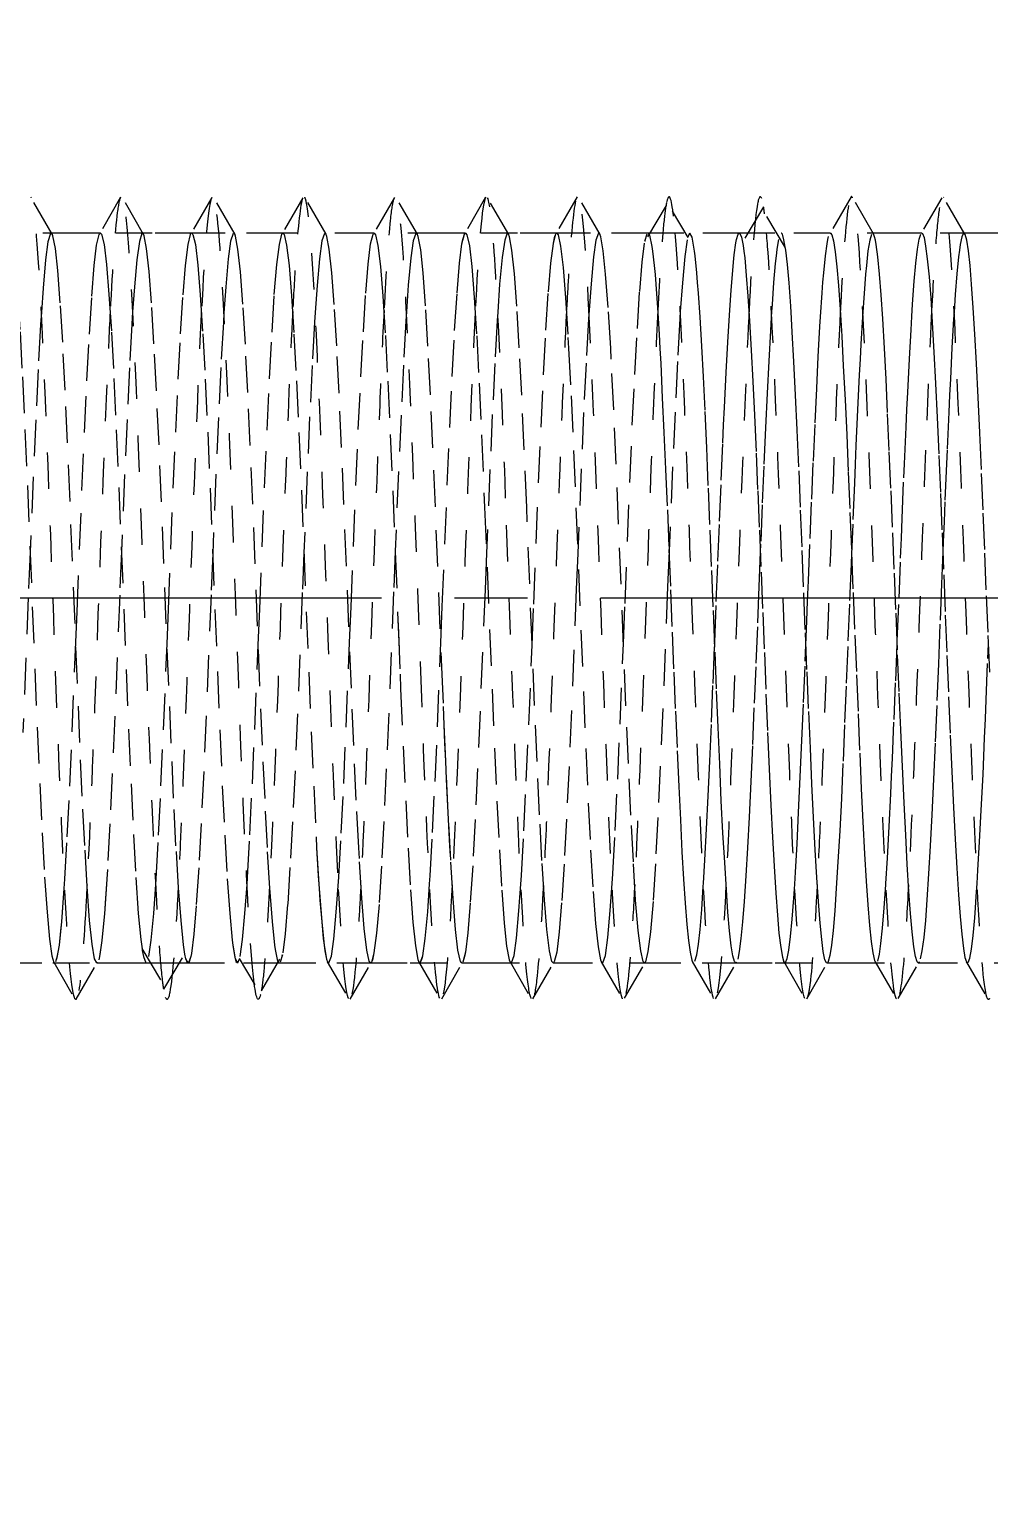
# Model space of a CAD drawing. Header units: millimetres. Extents: x -742 to 742, y -525 to 525.
# Drawn here: x -417.99 to -391.73, y 305.4 to 345.98 of the extents above; entities that cross this region are included whole.
import ezdxf

# ---------------------------------------------------------------- set-up
doc = ezdxf.new("R2010")
doc.units = ezdxf.units.MM
doc.linetypes.add('点画线', pattern=[18, 12, -2, 2, -2])
doc.linetypes.add('虚线', pattern=[2, 1, -1])
doc.layers.get('0').update_dxf_attribs({"lineweight": 35})
for name, color, linetype, lineweight in [('中心线层', 1, '点画线', 18), ('尺寸线层', 3, 'Continuous', 18), ('粗实线层', 7, 'Continuous', 35), ('虚线层', 6, '虚线', 18)]:
    doc.layers.add(name, color=color, linetype=linetype, lineweight=lineweight)
doc.styles.add('标准', font='', dxfattribs={"width": 0.667})
doc.styles.get('标准').set_extended_font_data('宋体')
doc.dimstyles.new('标准', dxfattribs={"dimscale": 5, "dimtxt": 3.5, "dimasz": 4, "dimexe": 2, "dimexo": 0, "dimtad": 1, "dimdsep": 46, "dimtxsty": '标准', "dimblk": '_CAXARROW', "dimcen": 0, "dimdle": 6, "dimazin": 2, "dimtfac": 0.707107, "dimtdec": 3, "dimtmove": 2, "dimatfit": 3, "dimfxl": 1, "dimfrac": 2, "dimtolj": 1, "dimarcsym": 0})

# ---------------------------------------------------------------- blocks, each defined once
blk = doc.blocks.new('*X6')
at = {"layer": '虚线层', "color": 7}
for p, q in [((-809.405, 140), (-832.125, 140)), ((-824.824, 140), (-826.176, 140)), ((-824.824, 140), (-826.176, 140)), ((-822.327, 140), (-823.676, 140)), ((-822.327, 140), (-823.676, 140)), ((-819.826, 140), (-821.173, 140)), ((-819.826, 140), (-821.173, 140)), ((-817.324, 140), (-818.675, 140)), ((-817.324, 140), (-818.675, 140)), ((-814.826, 140), (-816.177, 140)), ((-814.826, 140), (-816.177, 140)), ((-812.326, 140), (-813.674, 140)), ((-812.327, 140), (-813.674, 140)), ((-809.824, 140), (-811.174, 140)), ((-809.824, 140), (-811.174, 140)), ((-808.845, 140), (-809.405, 140)), ((-807.298, 140), (-808.845, 140)), ((-807.325, 140), (-808.676, 140)), ((-807.325, 140), (-808.676, 140)), ((-806.352, 140), (-807.298, 140)), ((-794.825, 140), (-806.352, 140)), ((-804.827, 140), (-806.175, 140)), ((-804.827, 140), (-806.175, 140)), ((-802.324, 140), (-803.673, 140)), ((-802.324, 140), (-803.673, 140)), ((-799.824, 140), (-801.176, 140)), ((-799.824, 140), (-801.176, 140)), ((-832.125, 120), (-823.398, 120)), ((-827.426, 120), (-826.077, 120)), ((-827.426, 120), (-826.077, 120)), ((-824.923, 120), (-823.575, 120)), ((-824.923, 120), (-823.575, 120)), ((-823.398, 120), (-822.452, 120)), ((-822.452, 120), (-820.905, 120)), ((-822.425, 120), (-821.074, 120)), ((-822.425, 120), (-821.074, 120)), ((-820.905, 120), (-820.345, 120)), ((-820.345, 120), (-793.591, 120)), ((-819.926, 120), (-818.576, 120)), ((-819.926, 120), (-818.577, 120)), ((-817.424, 120), (-816.076, 120)), ((-817.424, 120), (-816.076, 120)), ((-814.924, 120), (-813.574, 120)), ((-814.924, 120), (-813.574, 120)), ((-812.427, 120), (-811.076, 120)), ((-812.426, 120), (-811.075, 120)), ((-809.925, 120), (-808.577, 120)), ((-809.925, 120), (-808.577, 120)), ((-807.423, 120), (-806.074, 120)), ((-807.423, 120), (-806.074, 120)), ((-804.926, 120), (-803.575, 120)), ((-804.926, 120), (-803.575, 120)), ((-802.426, 120), (-801.077, 120)), ((-802.426, 120), (-801.077, 120))]:
    blk.add_line(p, q, dxfattribs=at)
for points in [[(-826.145, 139.972), (-826.729, 140.982)], [(-824.271, 140.981), (-824.855, 139.971)], [(-823.641, 139.962), (-824.225, 140.972)], [(-821.775, 140.978), (-822.359, 139.969)], [(-821.138, 139.961), (-821.722, 140.971)], [(-819.279, 140.967), (-819.862, 139.957)], [(-818.644, 139.972), (-819.228, 140.982)], [(-816.772, 140.978), (-817.355, 139.968)], [(-816.144, 139.967), (-816.727, 140.977)], [(-814.273, 140.981), (-814.857, 139.972)], [(-813.638, 139.958), (-814.221, 140.968)], [(-811.764, 140.991), (-812.348, 139.982)], [(-811.139, 139.965), (-811.722, 140.972)], [(-809.304, 140.859), (-809.31, 140.87)], [(-804.263, 140.994), (-804.845, 139.986)], [(-803.646, 139.976), (-804.228, 140.983)], [(-801.777, 140.97), (-802.36, 139.96)], [(-801.146, 139.972), (-801.729, 140.981)], [(-809.333, 140.76), (-809.9, 139.792)], [(-808.729, 139.879), (-809.151, 140.599)], [(-806.661, 140.721), (-807.243, 139.744)], [(-806.058, 139.6), (-806.64, 140.578)], [(-827.325, 140), (-827.295, 139.969), (-827.23, 139.703), (-827.16, 139.149), (-827.092, 138.354), (-827.025, 137.295), (-826.962, 136.061), (-826.892, 134.617), (-826.823, 133.085), (-826.756, 131.419), (-826.692, 129.759), (-826.624, 128.059), (-826.555, 126.462), (-826.487, 124.92), (-826.423, 123.563), (-826.356, 122.353), (-826.287, 121.391), (-826.218, 120.65), (-826.154, 120.192), (-826.101, 120.017)], [(-826.151, 139.982), (-826.172, 139.999), (-826.176, 140)], [(-824.848, 139.982), (-824.824, 140)], [(-824.824, 140), (-824.792, 139.968), (-824.725, 139.688), (-824.662, 139.143), (-824.592, 138.319), (-824.523, 137.286), (-824.456, 136.012), (-824.392, 134.605), (-824.324, 133.025), (-824.255, 131.405), (-824.187, 129.698), (-824.123, 128.046), (-824.056, 126.403), (-823.987, 124.908), (-823.918, 123.516), (-823.854, 122.344), (-823.787, 121.36), (-823.719, 120.645), (-823.686, 120.387)], [(-823.649, 139.975), (-823.676, 140)], [(-822.327, 140), (-822.292, 139.963), (-822.223, 139.684), (-822.156, 139.118), (-822.092, 138.312), (-822.024, 137.243), (-821.955, 136.001), (-821.887, 134.55), (-821.823, 133.012), (-821.756, 131.343), (-821.687, 129.684), (-821.618, 127.985), (-821.554, 126.391), (-821.487, 124.854), (-821.419, 123.505), (-821.349, 122.305), (-821.284, 121.353), (-821.219, 120.623), (-821.202, 120.489)], [(-821.167, 139.998), (-821.173, 140)], [(-819.856, 139.969), (-819.826, 140)], [(-819.826, 140), (-819.792, 139.962), (-819.724, 139.668), (-819.655, 139.112), (-819.587, 138.277), (-819.523, 137.233), (-819.456, 135.951), (-819.387, 134.538), (-819.318, 132.953), (-819.254, 131.33), (-819.187, 129.621), (-819.119, 127.972), (-819.049, 126.333), (-818.984, 124.843), (-818.919, 123.458), (-818.902, 123.155)], [(-818.691, 139.992), (-818.758, 139.79), (-818.825, 139.3), (-818.889, 138.563), (-818.941, 137.821)], [(-817.323, 140), (-817.287, 139.956), (-817.223, 139.665), (-817.156, 139.086), (-817.087, 138.269), (-817.018, 137.191), (-816.954, 135.94), (-816.887, 134.482), (-816.819, 132.94), (-816.749, 131.268), (-816.684, 129.608), (-816.619, 127.911), (-816.602, 127.513)], [(-817.323, 140), (-817.287, 139.957)], [(-816.19, 139.994), (-816.255, 139.793), (-816.32, 139.323), (-816.391, 138.57), (-816.443, 137.842)], [(-816.168, 139.997), (-816.177, 140)], [(-814.853, 139.979), (-814.826, 140)], [(-814.826, 140), (-814.787, 139.955), (-814.718, 139.649), (-814.654, 139.081), (-814.587, 138.234), (-814.519, 137.181), (-814.449, 135.89), (-814.384, 134.47), (-814.319, 132.88), (-814.302, 132.487)], [(-813.686, 139.995), (-813.686, 139.995), (-813.752, 139.805), (-813.823, 139.328), (-813.89, 138.602), (-813.942, 137.831)], [(-812.343, 139.991), (-812.333, 139.998), (-812.327, 140)], [(-812.327, 140), (-812.287, 139.949), (-812.219, 139.645), (-812.149, 139.055), (-812.084, 138.227), (-812.019, 137.137), (-812.002, 136.845)], [(-811.184, 139.997), (-811.255, 139.808), (-811.32, 139.35), (-811.386, 138.609), (-811.452, 137.647), (-811.523, 136.437), (-811.59, 135.081), (-811.655, 133.539), (-811.72, 131.941), (-811.75, 131.22)], [(-811.161, 139.995), (-811.174, 140)], [(-809.824, 140), (-809.784, 139.948), (-809.719, 139.629), (-809.702, 139.51)], [(-808.686, 139.997), (-808.735, 139.889)], [(-808.548, 139.51), (-808.616, 139.891), (-808.676, 140)], [(-807.402, 139.823), (-807.357, 139.969), (-807.334, 139.997)], [(-807.325, 140), (-807.312, 139.994), (-807.264, 139.889), (-807.236, 139.756)], [(-806.065, 139.612), (-806.101, 139.82), (-806.144, 139.968), (-806.166, 139.997), (-806.175, 140)], [(-804.841, 139.993), (-804.834, 139.998)], [(-804.827, 140), (-804.789, 139.955), (-804.744, 139.79), (-804.696, 139.487), (-804.651, 139.079), (-804.609, 138.561), (-804.564, 137.903), (-804.521, 137.179), (-804.476, 136.366), (-804.428, 135.428), (-804.383, 134.468), (-804.339, 133.452), (-804.295, 132.34), (-804.252, 131.252), (-804.208, 130.149), (-804.16, 128.987), (-804.114, 127.895), (-804.07, 126.828), (-804.025, 125.749), (-803.983, 124.775), (-803.94, 123.866), (-803.892, 122.991), (-803.846, 122.246), (-803.801, 121.596), (-803.756, 121.024), (-803.714, 120.592), (-803.671, 120.275), (-803.624, 120.07), (-803.599, 120.017)], [(-803.663, 139.997), (-803.673, 140)], [(-802.324, 140), (-802.309, 139.992), (-802.264, 139.877), (-802.221, 139.644), (-802.176, 139.294), (-802.128, 138.803), (-802.083, 138.225), (-802.039, 137.547), (-801.995, 136.734), (-801.952, 135.876), (-801.908, 134.947), (-801.86, 133.905), (-801.814, 132.865), (-801.77, 131.789), (-801.725, 130.635), (-801.683, 129.529), (-801.64, 128.429), (-801.592, 127.294), (-801.546, 126.247), (-801.501, 125.247), (-801.456, 124.258), (-801.414, 123.389), (-801.371, 122.601), (-801.324, 121.87), (-801.278, 121.277), (-801.233, 120.79), (-801.187, 120.4), (-801.144, 120.149), (-801.106, 120.027)], [(-801.186, 139.997), (-801.232, 139.902), (-801.275, 139.687), (-801.297, 139.534), (-801.318, 139.354), (-801.363, 138.88), (-801.408, 138.318), (-801.442, 137.836)], [(-826.195, 139.988), (-826.264, 139.761), (-826.327, 139.267), (-826.394, 138.491), (-826.442, 137.833)], [(-824.923, 120), (-824.984, 120.113), (-825.055, 120.513), (-825.121, 121.168), (-825.186, 122.097), (-825.252, 123.22), (-825.323, 124.572), (-825.39, 126.038), (-825.455, 127.661), (-825.52, 129.303), (-825.591, 131.013), (-825.658, 132.647), (-825.725, 134.251), (-825.789, 135.692), (-825.859, 137.009), (-825.927, 138.094), (-825.994, 138.976), (-826.058, 139.582), (-826.126, 139.929), (-826.151, 139.982)], [(-825.501, 128.789), (-825.466, 129.62), (-825.396, 131.328), (-825.33, 132.951), (-825.264, 134.536), (-825.198, 135.95), (-825.128, 137.232), (-825.061, 138.276), (-824.995, 139.111), (-824.93, 139.668), (-824.86, 139.962), (-824.848, 139.982)], [(-823.694, 139.989), (-823.758, 139.775), (-823.826, 139.272), (-823.895, 138.524), (-823.943, 137.843)], [(-822.514, 120.244), (-822.551, 120.494), (-822.617, 121.162), (-822.684, 122.059), (-822.755, 123.21), (-822.82, 124.52), (-822.886, 126.026), (-822.952, 127.6), (-823.023, 129.289), (-823.09, 130.951), (-823.155, 132.634), (-823.22, 134.195), (-823.291, 135.681), (-823.358, 136.965), (-823.425, 138.086), (-823.489, 138.949), (-823.559, 139.578), (-823.627, 139.922), (-823.649, 139.975)], [(-823, 128.747), (-822.964, 129.682), (-822.898, 131.342), (-822.828, 133.01), (-822.761, 134.548), (-822.695, 135.999), (-822.63, 137.242), (-822.56, 138.311), (-822.492, 139.117), (-822.425, 139.684), (-822.362, 139.963), (-822.355, 139.976)], [(-821.189, 139.992), (-821.259, 139.777), (-821.327, 139.295), (-821.394, 138.531), (-821.442, 137.819)], [(-820.048, 120.489), (-820.116, 121.133), (-820.186, 122.05), (-820.251, 123.165), (-820.317, 124.509), (-820.384, 125.969), (-820.455, 127.587), (-820.521, 129.228), (-820.586, 130.938), (-820.652, 132.574), (-820.723, 134.183), (-820.79, 135.629), (-820.855, 136.955), (-820.92, 138.049), (-820.991, 138.943), (-821.058, 139.56), (-821.125, 139.92), (-821.144, 139.97)], [(-820.5, 128.717), (-820.461, 129.695), (-820.395, 131.403), (-820.33, 133.024), (-820.26, 134.603), (-820.192, 136.01), (-820.125, 137.284), (-820.062, 138.318), (-819.992, 139.142), (-819.923, 139.687), (-819.856, 139.968), (-819.856, 139.969)], [(-817.748, 123.155), (-817.816, 124.457), (-817.886, 125.956), (-817.951, 127.527), (-818.017, 129.214), (-818.084, 130.876), (-818.155, 132.561), (-818.221, 134.126), (-818.286, 135.618), (-818.352, 136.911), (-818.423, 138.041), (-818.49, 138.915), (-818.555, 139.556), (-818.62, 139.912), (-818.649, 139.98)], [(-818, 128.781), (-817.96, 129.757), (-817.892, 131.416), (-817.825, 133.083), (-817.762, 134.616), (-817.692, 136.06), (-817.623, 137.293), (-817.556, 138.352), (-817.492, 139.148), (-817.424, 139.702), (-817.355, 139.969), (-817.348, 139.981)], [(-815.448, 127.513), (-815.516, 129.152), (-815.586, 130.862), (-815.651, 132.501), (-815.717, 134.114), (-815.784, 135.567), (-815.855, 136.901), (-815.921, 138.004), (-815.986, 138.909), (-816.052, 139.538), (-816.123, 139.91), (-816.152, 139.98)], [(-815.5, 128.769), (-815.462, 129.771), (-815.392, 131.478), (-815.323, 133.095), (-815.256, 134.67), (-815.192, 136.071), (-815.124, 137.336), (-815.055, 138.36), (-814.987, 139.173), (-814.923, 139.706), (-814.856, 139.974), (-814.853, 139.979)], [(-814.916, 139.746), (-814.902, 139.823), (-814.856, 139.974), (-814.853, 139.979)], [(-813.148, 132.487), (-813.216, 134.057), (-813.286, 135.555), (-813.351, 136.856), (-813.417, 137.996), (-813.484, 138.88), (-813.555, 139.534), (-813.62, 139.902), (-813.644, 139.969)], [(-813, 128.712), (-812.956, 129.833), (-812.892, 131.491), (-812.824, 133.155), (-812.755, 134.683), (-812.687, 136.12), (-812.623, 137.345), (-812.556, 138.394), (-812.487, 139.178), (-812.418, 139.72), (-812.354, 139.975), (-812.343, 139.991)], [(-812.417, 139.722), (-812.375, 139.92), (-812.354, 139.975)], [(-810.848, 136.845), (-810.916, 137.958), (-810.986, 138.874), (-811.051, 139.515), (-811.117, 139.9), (-811.143, 139.971)], [(-810.5, 128.757), (-810.455, 129.847), (-810.387, 131.553), (-810.323, 133.167), (-810.256, 134.737), (-810.187, 136.13), (-810.118, 137.387), (-810.054, 138.401), (-809.987, 139.203), (-809.919, 139.724)], [(-809.9, 139.792), (-809.915, 139.767)], [(-809.909, 139.777), (-809.849, 139.979)], [(-808.751, 139.82), (-808.817, 139.355), (-808.884, 138.64), (-808.942, 137.853)], [(-808.728, 139.878), (-808.729, 139.879)], [(-808, 128.794), (-807.956, 129.909), (-807.91, 131.013), (-807.864, 132.106), (-807.818, 133.226), (-807.775, 134.252), (-807.754, 134.749), (-807.733, 135.225), (-807.687, 136.18), (-807.642, 137.01), (-807.597, 137.754), (-807.549, 138.435), (-807.506, 138.976), (-807.484, 139.208), (-807.463, 139.408), (-807.419, 139.738), (-807.402, 139.823)], [(-807.236, 139.756), (-807.221, 139.664), (-807.199, 139.506), (-807.178, 139.321), (-807.134, 138.838), (-807.089, 138.268), (-807.044, 137.596), (-806.996, 136.79), (-806.951, 135.938), (-806.909, 135.013), (-806.864, 133.974), (-806.821, 132.937), (-806.776, 131.864), (-806.728, 130.711), (-806.683, 129.605), (-806.639, 128.504), (-806.595, 127.366), (-806.552, 126.317), (-806.508, 125.313), (-806.46, 124.32), (-806.414, 123.446), (-806.37, 122.652), (-806.325, 121.914), (-806.283, 121.314), (-806.24, 120.82), (-806.192, 120.421), (-806.146, 120.163), (-806.101, 120.024), (-806.101, 120.024)], [(-806.248, 139.823), (-806.293, 139.556), (-806.316, 139.376), (-806.339, 139.172), (-806.386, 138.647), (-806.429, 138.04), (-806.441, 137.851)], [(-806.248, 139.822), (-806.293, 139.555), (-806.316, 139.376)], [(-804.926, 120), (-804.936, 120.003), (-804.98, 120.09), (-805.025, 120.312), (-805.067, 120.645), (-805.111, 121.093), (-805.159, 121.681), (-805.204, 122.344), (-805.249, 123.101), (-805.294, 123.988), (-805.336, 124.907), (-805.379, 125.889), (-805.426, 126.975), (-805.472, 128.046), (-805.518, 129.14), (-805.563, 130.303), (-805.606, 131.405), (-805.648, 132.489), (-805.694, 133.597), (-805.74, 134.605), (-805.786, 135.557), (-805.832, 136.484), (-805.875, 137.285), (-805.897, 137.656), (-805.918, 137.997), (-805.963, 138.64), (-806.008, 139.143), (-806.054, 139.534), (-806.065, 139.612)], [(-805.102, 137.705), (-805.057, 138.362), (-805.034, 138.654), (-805.012, 138.916), (-804.964, 139.381), (-804.921, 139.706), (-804.899, 139.825), (-804.878, 139.912)], [(-803.708, 139.963), (-803.754, 139.808), (-803.801, 139.515), (-803.844, 139.117), (-803.866, 138.874), (-803.887, 138.608), (-803.932, 137.959), (-803.948, 137.705)], [(-802.426, 120), (-802.455, 120.03), (-802.498, 120.177), (-802.542, 120.444), (-802.591, 120.851), (-802.636, 121.353), (-802.68, 121.96), (-802.725, 122.705), (-802.767, 123.505), (-802.811, 124.384), (-802.859, 125.383), (-802.904, 126.39), (-802.949, 127.442), (-802.994, 128.582), (-803.036, 129.683), (-803.079, 130.789), (-803.126, 131.941), (-803.172, 133.012), (-803.218, 134.046), (-803.263, 135.081), (-803.306, 136.001), (-803.348, 136.847), (-803.394, 137.647), (-803.44, 138.312), (-803.486, 138.875), (-803.532, 139.35), (-803.575, 139.684), (-803.597, 139.808), (-803.618, 139.9), (-803.649, 139.982)], [(-802.802, 133.681), (-802.757, 134.685), (-802.734, 135.17), (-802.712, 135.632), (-802.664, 136.553), (-802.621, 137.347), (-802.599, 137.714), (-802.578, 138.051), (-802.534, 138.685), (-802.489, 139.179), (-802.444, 139.561), (-802.396, 139.837), (-802.353, 139.973)], [(-800.467, 127.972), (-800.511, 129.065), (-800.559, 130.227), (-800.604, 131.33), (-800.649, 132.416), (-800.694, 133.526), (-800.736, 134.538), (-800.779, 135.494), (-800.826, 136.427), (-800.872, 137.233), (-800.918, 137.951), (-800.964, 138.601), (-801.006, 139.112), (-801.048, 139.511), (-801.094, 139.805), (-801.14, 139.962), (-801.152, 139.982)], [(-809.702, 139.51), (-809.657, 139.111), (-809.634, 138.867), (-809.612, 138.6), (-809.564, 137.95), (-809.521, 137.231), (-809.499, 136.835), (-809.478, 136.424), (-809.434, 135.491), (-809.389, 134.535), (-809.344, 133.523), (-809.296, 132.413), (-809.251, 131.327), (-809.209, 130.224), (-809.164, 129.062), (-809.121, 127.969), (-809.076, 126.9), (-809.028, 125.817), (-808.983, 124.84), (-808.939, 123.926), (-808.895, 123.045), (-808.852, 122.294), (-808.808, 121.637), (-808.76, 121.057), (-808.714, 120.618), (-808.67, 120.293), (-808.625, 120.08), (-808.606, 120.029)], [(-807.423, 120), (-807.459, 120.036), (-807.504, 120.192), (-807.549, 120.467), (-807.594, 120.882), (-807.636, 121.391), (-807.679, 122.006), (-807.726, 122.757), (-807.772, 123.563), (-807.818, 124.447), (-807.863, 125.45), (-807.906, 126.461), (-807.948, 127.516), (-807.994, 128.657), (-808.04, 129.759), (-808.086, 130.864), (-808.132, 132.015), (-808.175, 133.084), (-808.197, 133.609), (-808.218, 134.116), (-808.263, 135.146), (-808.308, 136.061), (-808.354, 136.902), (-808.401, 137.695), (-808.444, 138.354), (-808.466, 138.647), (-808.487, 138.909), (-808.532, 139.376), (-808.548, 139.51)], [(-826.442, 137.833), (-826.463, 137.499), (-826.532, 136.262), (-826.597, 134.884), (-826.663, 133.326), (-826.731, 131.718), (-826.75, 131.262)], [(-823.943, 137.843), (-823.964, 137.508), (-824.027, 136.31), (-824.094, 134.896), (-824.163, 133.384), (-824.233, 131.732), (-824.25, 131.282)], [(-821.442, 137.819), (-821.458, 137.549), (-821.526, 136.321), (-821.595, 134.95), (-821.664, 133.397), (-821.727, 131.793), (-821.75, 131.214)], [(-818.941, 137.821), (-818.959, 137.558), (-819.027, 136.369), (-819.094, 134.962), (-819.158, 133.456), (-819.226, 131.806), (-819.25, 131.242)], [(-816.443, 137.842), (-816.458, 137.598), (-816.525, 136.379), (-816.589, 135.016), (-816.659, 133.468), (-816.727, 131.867), (-816.75, 131.288)], [(-813.942, 137.831), (-813.955, 137.607), (-814.02, 136.427), (-814.091, 135.028), (-814.158, 133.527), (-814.225, 131.88), (-814.25, 131.23)], [(-808.942, 137.853), (-808.955, 137.656), (-809.02, 136.485), (-809.086, 135.093), (-809.152, 133.597), (-809.223, 131.955), (-809.25, 131.289)], [(-806.441, 137.851), (-806.451, 137.696), (-806.472, 137.334), (-806.517, 136.495), (-806.561, 135.616), (-806.607, 134.668), (-806.655, 133.61), (-806.699, 132.558), (-806.742, 131.475), (-806.75, 131.253)], [(-805.5, 128.717), (-805.475, 129.365), (-805.454, 129.922), (-805.433, 130.471), (-805.387, 131.628), (-805.342, 132.707), (-805.297, 133.753), (-805.249, 134.804), (-805.206, 135.743), (-805.184, 136.19), (-805.163, 136.612), (-805.119, 137.438), (-805.102, 137.705)], [(-805.184, 136.19), (-805.163, 136.612), (-805.119, 137.438), (-805.102, 137.705)], [(-803.948, 137.705), (-803.993, 136.954), (-804.016, 136.543), (-804.038, 136.118), (-804.086, 135.158), (-804.129, 134.181), (-804.151, 133.668), (-804.172, 133.152), (-804.217, 132.029), (-804.25, 131.201)], [(-801.442, 137.836), (-801.454, 137.655), (-801.501, 136.856), (-801.544, 136.01), (-801.566, 135.556), (-801.587, 135.091), (-801.632, 134.057), (-801.648, 133.681)], [(-812.002, 136.845), (-811.934, 135.544), (-811.864, 134.044), (-811.799, 132.473), (-811.734, 130.786), (-811.666, 129.124), (-811.596, 127.44), (-811.53, 125.874), (-811.464, 124.382), (-811.398, 123.089), (-811.328, 121.959), (-811.261, 121.085), (-811.195, 120.443), (-811.13, 120.088), (-811.101, 120.019)], [(-809.925, 120), (-809.958, 120.038), (-810.026, 120.331), (-810.095, 120.888), (-810.164, 121.723), (-810.227, 122.767), (-810.294, 124.049), (-810.363, 125.462), (-810.433, 127.047), (-810.497, 128.67), (-810.563, 130.379), (-810.631, 132.028), (-810.701, 133.667), (-810.766, 135.158), (-810.832, 136.542), (-810.848, 136.845)], [(-803, 128.737), (-802.997, 128.824), (-802.949, 129.984), (-802.906, 131.089), (-802.884, 131.641), (-802.863, 132.18), (-802.819, 133.298), (-802.802, 133.681)], [(-801.648, 133.681), (-801.693, 132.632), (-801.716, 132.09), (-801.738, 131.55), (-801.75, 131.27)], [(-814.302, 132.487), (-814.234, 130.848), (-814.164, 129.138), (-814.099, 127.5), (-814.034, 125.886), (-813.966, 124.433), (-813.896, 123.099), (-813.83, 121.996), (-813.764, 121.091), (-813.698, 120.462), (-813.628, 120.089), (-813.599, 120.02)], [(-812.427, 120), (-812.464, 120.043), (-812.527, 120.335), (-812.594, 120.913), (-812.663, 121.73), (-812.732, 122.809), (-812.797, 124.06), (-812.863, 125.518), (-812.931, 127.06), (-813.001, 128.732), (-813.066, 130.392), (-813.132, 132.089), (-813.148, 132.487)], [(-826.75, 131.262), (-826.801, 130.014), (-826.866, 128.358), (-826.932, 126.701), (-826.948, 126.318)], [(-824.25, 131.282), (-824.297, 130.076), (-824.363, 128.371), (-824.431, 126.76), (-824.501, 125.195), (-824.566, 123.809), (-824.632, 122.561), (-824.648, 122.294)], [(-821.75, 131.214), (-821.794, 130.09), (-821.863, 128.433), (-821.933, 126.773), (-821.997, 125.25), (-822.063, 123.819), (-822.131, 122.603), (-822.201, 121.564), (-822.266, 120.791), (-822.332, 120.261), (-822.348, 120.177)], [(-819.25, 131.242), (-819.295, 130.152), (-819.364, 128.446), (-819.427, 126.831), (-819.494, 125.261), (-819.563, 123.869), (-819.633, 122.612), (-819.697, 121.598), (-819.763, 120.797), (-819.831, 120.276)], [(-816.75, 131.288), (-816.794, 130.166), (-816.858, 128.507), (-816.926, 126.844), (-816.995, 125.316), (-817.063, 123.879), (-817.127, 122.654), (-817.194, 121.605), (-817.263, 120.821), (-817.332, 120.279), (-817.397, 120.025), (-817.408, 120.008)], [(-814.25, 131.23), (-814.289, 130.228), (-814.359, 128.521), (-814.427, 126.903), (-814.494, 125.328), (-814.558, 123.928), (-814.626, 122.663), (-814.695, 121.639), (-814.764, 120.827), (-814.827, 120.294), (-814.894, 120.026), (-814.897, 120.021)], [(-811.75, 131.22), (-811.791, 130.241), (-811.858, 128.582), (-811.925, 126.916), (-811.989, 125.383), (-812.059, 123.939), (-812.127, 122.706), (-812.194, 121.647), (-812.258, 120.851), (-812.326, 120.297), (-812.395, 120.03), (-812.402, 120.018)], [(-809.25, 131.289), (-809.29, 130.303), (-809.355, 128.596), (-809.42, 126.975), (-809.491, 125.395), (-809.558, 123.989), (-809.625, 122.715), (-809.689, 121.681), (-809.759, 120.857), (-809.827, 120.312), (-809.894, 120.031), (-809.895, 120.03)], [(-806.75, 131.253), (-806.786, 130.317), (-806.829, 129.211), (-806.875, 128.115), (-806.923, 126.988), (-806.968, 125.954), (-807.011, 124.969), (-807.055, 124), (-807.098, 123.153), (-807.142, 122.39), (-807.191, 121.688), (-807.236, 121.125), (-807.28, 120.671), (-807.325, 120.316), (-807.367, 120.1)], [(-804.25, 131.201), (-804.261, 130.935), (-804.307, 129.83), (-804.355, 128.671), (-804.399, 127.585), (-804.442, 126.528), (-804.486, 125.463), (-804.529, 124.506), (-804.575, 123.617), (-804.623, 122.767), (-804.668, 122.049), (-804.711, 121.428), (-804.755, 120.888), (-804.798, 120.489), (-804.842, 120.206), (-804.891, 120.038), (-804.902, 120.017)], [(-801.75, 131.27), (-801.786, 130.393), (-801.829, 129.287), (-801.851, 128.732), (-801.872, 128.19), (-801.917, 127.06), (-801.961, 126.023), (-802.007, 125.034), (-802.055, 124.06), (-802.099, 123.208), (-802.142, 122.439), (-802.186, 121.731), (-802.229, 121.16), (-802.275, 120.698), (-802.323, 120.335), (-802.368, 120.111)], [(-816.685, 129.624), (-816.684, 129.608), (-816.663, 129.06), (-816.619, 127.91), (-816.602, 127.513)], [(-825.802, 122.294), (-825.734, 123.456), (-825.664, 124.841), (-825.599, 126.331), (-825.534, 127.97), (-825.501, 128.789)], [(-823.309, 122.146), (-823.299, 122.303), (-823.234, 123.504), (-823.166, 124.853), (-823.096, 126.389), (-823.03, 127.983), (-823, 128.747)], [(-820.808, 122.147), (-820.796, 122.343), (-820.73, 123.514), (-820.664, 124.906), (-820.598, 126.402), (-820.528, 128.044), (-820.5, 128.717)], [(-818.566, 120.003), (-818.496, 120.191), (-818.43, 120.649), (-818.364, 121.39), (-818.298, 122.352), (-818.228, 123.561), (-818.161, 124.918), (-818.095, 126.46), (-818.03, 128.058), (-818, 128.781)], [(-815.808, 122.169), (-815.795, 122.392), (-815.73, 123.572), (-815.66, 124.971), (-815.592, 126.472), (-815.525, 128.118), (-815.5, 128.769)], [(-813.307, 122.158), (-813.292, 122.401), (-813.225, 123.62), (-813.162, 124.983), (-813.092, 126.53), (-813.023, 128.132), (-813, 128.712)], [(-810.809, 122.178), (-810.792, 122.441), (-810.723, 123.63), (-810.656, 125.037), (-810.592, 126.543), (-810.524, 128.193), (-810.5, 128.757)], [(-808.308, 122.187), (-808.271, 122.821), (-808.224, 123.678), (-808.178, 124.572), (-808.133, 125.533), (-808.087, 126.601), (-808.044, 127.661), (-808.002, 128.749), (-808, 128.794)], [(-805.807, 122.159), (-805.787, 122.491), (-805.744, 123.266), (-805.702, 124.124), (-805.656, 125.103), (-805.61, 126.095), (-805.564, 127.136), (-805.518, 128.267), (-805.5, 128.717)], [(-803.308, 122.175), (-803.264, 122.874), (-803.218, 123.737), (-803.175, 124.636), (-803.154, 125.115), (-803.133, 125.601), (-803.087, 126.673), (-803.042, 127.735), (-803, 128.737)], [(-800.809, 122.18), (-800.787, 122.541), (-800.742, 123.323), (-800.697, 124.185), (-800.649, 125.169), (-800.606, 126.165), (-800.584, 126.686), (-800.563, 127.209), (-800.519, 128.342), (-800.502, 128.746)], [(-800.519, 128.342), (-800.502, 128.746)], [(-816.602, 127.513), (-816.534, 125.943), (-816.464, 124.445), (-816.399, 123.144), (-816.334, 122.004), (-816.266, 121.12), (-816.196, 120.466), (-816.13, 120.098), (-816.106, 120.03)], [(-814.924, 120), (-814.963, 120.044), (-815.032, 120.351), (-815.097, 120.919), (-815.163, 121.766), (-815.231, 122.819), (-815.301, 124.11), (-815.366, 125.53), (-815.432, 127.12), (-815.448, 127.513)], [(-815.238, 122.935), (-815.254, 123.212), (-815.301, 124.11), (-815.344, 125.038), (-815.366, 125.53), (-815.387, 126.027), (-815.432, 127.12), (-815.448, 127.513)], [(-818.902, 123.155), (-818.834, 122.042), (-818.764, 121.126), (-818.699, 120.485), (-818.634, 120.1), (-818.607, 120.028)], [(-818.902, 123.154), (-818.857, 122.391), (-818.834, 122.041), (-818.812, 121.721), (-818.764, 121.126), (-818.721, 120.671), (-818.699, 120.485), (-818.678, 120.33), (-818.634, 120.1), (-818.607, 120.028)], [(-817.424, 120), (-817.463, 120.05), (-817.531, 120.354), (-817.601, 120.945), (-817.666, 121.773), (-817.732, 122.863), (-817.748, 123.155)], [(-826.042, 120.036), (-825.997, 120.192), (-825.949, 120.484), (-825.906, 120.882), (-825.884, 121.125), (-825.863, 121.391), (-825.819, 122.04), (-825.802, 122.294)], [(-826.019, 120.1), (-825.949, 120.484), (-825.884, 121.125), (-825.819, 122.041), (-825.802, 122.294)], [(-824.648, 122.294), (-824.693, 121.637), (-824.716, 121.345), (-824.739, 121.083), (-824.786, 120.618), (-824.829, 120.293), (-824.851, 120.174), (-824.872, 120.087)], [(-824.648, 122.294), (-824.716, 121.345), (-824.786, 120.618), (-824.851, 120.174)], [(-823.502, 120.177), (-823.434, 120.623), (-823.364, 121.352), (-823.309, 122.146)], [(-820.999, 120.179), (-820.934, 120.645), (-820.866, 121.359), (-820.808, 122.147)], [(-816.064, 120.005), (-815.998, 120.194), (-815.928, 120.672), (-815.861, 121.397), (-815.808, 122.169)], [(-813.561, 120.005), (-813.495, 120.206), (-813.43, 120.677), (-813.36, 121.429), (-813.307, 122.158)], [(-811.06, 120.007), (-810.992, 120.209), (-810.925, 120.699), (-810.862, 121.436), (-810.809, 122.178)], [(-808.54, 120.045), (-808.492, 120.222), (-808.446, 120.513), (-808.401, 120.92), (-808.356, 121.468), (-808.314, 122.097), (-808.308, 122.187)], [(-806.056, 120.01), (-806.014, 120.122), (-805.971, 120.355), (-805.924, 120.727), (-805.878, 121.197), (-805.833, 121.775), (-805.807, 122.159)], [(-803.533, 120.052), (-803.487, 120.238), (-803.444, 120.537), (-803.402, 120.953), (-803.356, 121.508), (-803.31, 122.143), (-803.308, 122.175)], [(-801.056, 120.014), (-801.01, 120.135), (-800.964, 120.376), (-800.918, 120.756), (-800.875, 121.234), (-800.854, 121.515), (-800.833, 121.819), (-800.809, 122.18)], [(-801.056, 120.014), (-801.01, 120.134), (-800.964, 120.375), (-800.918, 120.756), (-800.875, 121.233), (-800.854, 121.515), (-800.833, 121.818), (-800.809, 122.18)], [(-800.809, 122.18), (-800.787, 122.541)], [(-817.271, 120.753), (-817.286, 120.617), (-817.332, 120.279), (-817.375, 120.079), (-817.397, 120.024)], [(-823.692, 120.399), (-823.11, 119.421)], [(-823.686, 120.387), (-823.679, 120.342)], [(-823.679, 120.342), (-823.649, 120.18), (-823.584, 120.003), (-823.575, 120)], [(-823.089, 119.279), (-822.507, 120.256)], [(-822.425, 120), (-822.486, 120.111), (-822.514, 120.244)], [(-822.425, 120), (-822.439, 120.005), (-822.486, 120.111), (-822.514, 120.244)], [(-822.348, 120.177), (-822.416, 120.002)], [(-822.348, 120.177), (-822.393, 120.03), (-822.416, 120.002)], [(-821.202, 120.489), (-821.134, 120.109), (-821.074, 120)], [(-821.202, 120.489), (-821.157, 120.206), (-821.134, 120.109), (-821.112, 120.043), (-821.074, 120)], [(-821.064, 120.003), (-821.015, 120.111)], [(-821.022, 120.122), (-821.021, 120.12)], [(-821.021, 120.12), (-820.599, 119.4)], [(-820.417, 119.239), (-819.85, 120.207)], [(-819.926, 120), (-819.966, 120.052), (-820.032, 120.371), (-820.048, 120.489)], [(-819.841, 120.222), (-819.901, 120.02)], [(-819.85, 120.207), (-819.835, 120.232)], [(-816.064, 120.004), (-816.021, 120.1), (-816.006, 120.16)], [(-814.834, 120.254), (-814.848, 120.176), (-814.894, 120.025), (-814.897, 120.02)], [(-826.105, 120.024), (-825.522, 119.016)], [(-826.101, 120.017), (-826.087, 120.003), (-826.077, 120)], [(-826.087, 120.003), (-826.077, 120)], [(-825.487, 119.006), (-824.905, 120.013)], [(-824.909, 120.006), (-824.917, 120.001), (-824.923, 120)], [(-824.909, 120.006), (-824.917, 120.001)], [(-818.611, 120.035), (-818.028, 119.027)], [(-818.589, 120.004), (-818.577, 120)], [(-817.986, 119.009), (-817.403, 120.017)], [(-817.408, 120.008), (-817.418, 120.001), (-817.424, 120)], [(-816.112, 120.041), (-815.529, 119.032)], [(-815.477, 119.019), (-814.893, 120.028)], [(-814.924, 120), (-814.94, 120.007), (-814.956, 120.029)], [(-813.606, 120.033), (-813.023, 119.023)], [(-813.583, 120.002), (-813.573, 120)], [(-812.978, 119.021), (-812.395, 120.031)], [(-811.106, 120.027), (-810.522, 119.018)], [(-810.471, 119.032), (-809.888, 120.042)], [(-809.895, 120.03), (-809.925, 120)], [(-808.612, 120.038), (-808.028, 119.029)], [(-808.583, 120.001), (-808.577, 120)], [(-807.975, 119.021), (-807.392, 120.03)], [(-807.395, 120.023), (-807.411, 120.004)], [(-806.109, 120.038), (-805.526, 119.028)], [(-805.479, 119.019), (-804.896, 120.029)], [(-803.605, 120.027), (-803.021, 119.018)], [(-802.972, 119.031), (-802.389, 120.041)], [(-802.396, 120.028), (-802.411, 120.007)], [(-801.11, 120.034), (-801.102, 120.02)], [(-801.106, 120.027), (-801.102, 120.019), (-801.077, 120)], [(-801.102, 120.02), (-800.527, 119.025)], [(-820.446, 119.14), (-820.44, 119.129)]]:
    blk.add_lwpolyline(points, dxfattribs=at)
for points, knots in [([(-825.522, 119.016), (-825.615, 119.159), (-825.707, 120.219), (-825.896, 123.802), (-825.992, 126.318), (-826.183, 131.613), (-826.279, 134.315), (-826.471, 138.617), (-826.567, 140.155), (-826.685, 140.868), (-826.707, 140.95), (-826.729, 140.982)], [0, 0, 0, 0, 2790.112068, 2790.112068, 5672.959293, 5672.959293, 8555.806518, 8555.806518, 11438.653743, 11438.653743, 12102.390456, 12102.390456, 12102.390456, 12102.390456]), ([(-824.271, 140.981), (-824.302, 140.938), (-824.332, 140.799), (-824.428, 140.055), (-824.494, 139.108), (-824.559, 137.841)], [0, 0, 0, 0, 1789.477729, 1789.477729, 5635.213366, 5635.213366, 5635.213366, 5635.213366]), ([(-823.117, 119.473), (-823.149, 119.726), (-823.181, 120.081), (-823.308, 121.885), (-823.404, 124.072), (-823.596, 129.13), (-823.692, 131.928), (-823.883, 136.809), (-823.979, 138.821), (-824.125, 140.541), (-824.175, 140.883), (-824.224, 140.972)], [0, 0, 0, 0, 1042.117059, 1042.117059, 4168.468234, 4168.468234, 7294.81941, 7294.81941, 10421.170586, 10421.170586, 12043.978009, 12043.978009, 12043.978009, 12043.978009]), ([(-821.775, 140.978), (-821.775, 140.978), (-821.775, 140.978), (-821.87, 140.812), (-821.965, 139.678), (-822.06, 137.827)], [0, 0, 0, 0, 4.369168, 4.369168, 5619.675567, 5619.675567, 5619.675567, 5619.675567]), ([(-820.625, 119.538), (-820.721, 120.361), (-820.817, 122.112), (-821.008, 126.689), (-821.104, 129.449), (-821.296, 134.674), (-821.392, 137.062), (-821.566, 140.02), (-821.644, 140.812), (-821.722, 140.97)], [0, 0, 0, 0, 2602.608061, 2602.608061, 5205.216121, 5205.216121, 7807.824182, 7807.824182, 9928.168862, 9928.168862, 9928.168862, 9928.168862]), ([(-819.283, 140.957), (-819.347, 140.806), (-819.411, 140.237), (-819.503, 138.874), (-819.531, 138.393), (-819.558, 137.856)], [0, 0, 0, 0, 3906.92299, 3906.92299, 5604.056215, 5604.056215, 5604.056215, 5604.056215]), ([(-818.325, 122.47), (-818.421, 124.411), (-818.517, 126.997), (-818.708, 132.312), (-818.804, 134.963), (-818.996, 139.061), (-819.092, 140.448), (-819.201, 140.923), (-819.214, 140.961), (-819.228, 140.981)], [0, 0, 0, 0, 3164.863387, 3164.863387, 6329.726774, 6329.726774, 9494.590162, 9494.590162, 9936.899614, 9936.899614, 9936.899614, 9936.899614]), ([(-816.792, 140.936), (-816.824, 140.845), (-816.856, 140.65), (-816.944, 139.817), (-817.001, 138.965), (-817.057, 137.876)], [0, 0, 0, 0, 2016.204312, 2016.204312, 5588.664536, 5588.664536, 5588.664536, 5588.664536]), ([(-816.025, 127.265), (-816.121, 129.844), (-816.217, 132.625), (-816.408, 137.363), (-816.504, 139.249), (-816.642, 140.66), (-816.685, 140.91), (-816.727, 140.977)], [0, 0, 0, 0, 3146.51679, 3146.51679, 6293.033581, 6293.033581, 7683.571402, 7683.571402, 7683.571402, 7683.571402]), ([(-814.273, 140.981), (-814.282, 140.967), (-814.291, 140.944), (-814.386, 140.613), (-814.473, 139.522), (-814.559, 137.855)], [0, 0, 0, 0, 526.631192, 526.631192, 5573.314916, 5573.314916, 5573.314916, 5573.314916]), ([(-813.725, 132.736), (-813.821, 135.315), (-813.917, 137.603), (-814.082, 140.183), (-814.152, 140.825), (-814.221, 140.968)], [0, 0, 0, 0, 3228.588411, 3228.588411, 5572.331403, 5572.331403, 5572.331403, 5572.331403]), ([(-811.808, 140.877), (-811.872, 140.617), (-811.936, 139.941), (-812.019, 138.584), (-812.039, 138.238), (-812.058, 137.865)], [0, 0, 0, 0, 4268.714146, 4268.714146, 5557.341236, 5557.341236, 5557.341236, 5557.341236]), ([(-811.425, 137.53), (-811.521, 139.471), (-811.617, 140.701), (-811.716, 140.959), (-811.719, 140.966), (-811.722, 140.972)], [0, 0, 0, 0, 5383.933825, 5383.933825, 5560.708301, 5560.708301, 5560.708301, 5560.708301]), ([(-811.425, 137.53), (-811.521, 139.471), (-811.617, 140.701), (-811.716, 140.959), (-811.719, 140.966), (-811.722, 140.972)], [0, 0, 0, 0, 5383.932919, 5383.932919, 5560.707366, 5560.707366, 5560.707366, 5560.707366]), ([(-803.021, 119.018), (-803.043, 119.049), (-803.066, 119.131), (-803.183, 119.845), (-803.279, 121.383), (-803.471, 125.686), (-803.567, 128.388), (-803.758, 133.683), (-803.854, 136.198), (-804.043, 139.78), (-804.136, 140.841), (-804.228, 140.983)], [0, 0, 0, 0, 644.456565, 644.456565, 3442.374208, 3442.374208, 6240.291851, 6240.291851, 9038.209494, 9038.209494, 11745.91893, 11745.91893, 11745.91893, 11745.91893]), ([(-800.527, 119.026), (-800.614, 119.192), (-800.701, 120.154), (-800.883, 123.507), (-800.979, 125.983), (-801.171, 131.26), (-801.267, 133.983), (-801.458, 138.382), (-801.554, 139.993), (-801.676, 140.836), (-801.703, 140.944), (-801.729, 140.981)], [0, 0, 0, 0, 2550.769391, 2550.769391, 5364.432163, 5364.432163, 8178.094934, 8178.094934, 10991.757706, 10991.757706, 11764.421452, 11764.421452, 11764.421452, 11764.421452]), ([(-809.333, 140.759), (-809.36, 140.609), (-809.386, 140.388), (-809.461, 139.565), (-809.509, 138.809), (-809.557, 137.883)], [0, 0, 0, 0, 1970.250327, 1970.250327, 5541.710563, 5541.710563, 5541.710563, 5541.710563]), ([(-808.028, 119.029), (-808.106, 119.187), (-808.185, 119.98), (-808.358, 122.938), (-808.454, 125.327), (-808.646, 130.551), (-808.742, 133.311), (-808.933, 137.888), (-809.029, 139.639), (-809.125, 140.461)], [0, 0, 0, 0, 2083.904697, 2083.904697, 4641.474188, 4641.474188, 7199.043679, 7199.043679, 9756.613171, 9756.613171, 9756.613171, 9756.613171]), ([(-805.526, 119.028), (-805.576, 119.117), (-805.625, 119.459), (-805.771, 121.179), (-805.867, 123.191), (-806.058, 128.072), (-806.154, 130.87), (-806.346, 135.928), (-806.442, 138.115), (-806.57, 139.919), (-806.602, 140.274), (-806.633, 140.527)], [0, 0, 0, 0, 1590.36849, 1590.36849, 4653.728754, 4653.728754, 7717.089018, 7717.089018, 10780.449282, 10780.449282, 11801.56937, 11801.56937, 11801.56937, 11801.56937]), ([(-801.842, 140.705), (-801.874, 140.506), (-801.906, 140.203), (-801.978, 139.297), (-802.018, 138.643), (-802.058, 137.872)], [0, 0, 0, 0, 2440.084775, 2440.084775, 5495.1054, 5495.1054, 5495.1054, 5495.1054]), ([(-824.559, 137.841), (-824.59, 137.256), (-824.62, 136.603), (-824.746, 133.648), (-824.842, 130.905), (-825.022, 125.957), (-825.107, 123.788), (-825.192, 122.144)], [0, 0, 0, 0, 1110.944589, 1110.944589, 4628.323593, 4628.323593, 7737.437912, 7737.437912, 7737.437912, 7737.437912]), ([(-822.06, 137.827), (-822.061, 137.81), (-822.062, 137.794), (-822.158, 135.897), (-822.254, 133.344), (-822.446, 128.036), (-822.542, 125.358), (-822.656, 122.859), (-822.674, 122.484), (-822.692, 122.133)], [0, 0, 0, 0, 39.511016, 39.511016, 4561.900268, 4561.900268, 9084.289519, 9084.289519, 9941.853194, 9941.853194, 9941.853194, 9941.853194]), ([(-819.558, 137.856), (-819.626, 136.538), (-819.695, 134.882), (-819.858, 130.514), (-819.954, 127.722), (-820.098, 124.118), (-820.146, 123.034), (-820.193, 122.116)], [0, 0, 0, 0, 2475.477728, 2475.477728, 5960.074349, 5960.074349, 7694.446364, 7694.446364, 7694.446364, 7694.446364]), ([(-817.057, 137.876), (-817.097, 137.121), (-817.136, 136.253), (-817.271, 132.968), (-817.367, 130.195), (-817.539, 125.527), (-817.616, 123.616), (-817.692, 122.135)], [0, 0, 0, 0, 1422.592504, 1422.592504, 4897.625114, 4897.625114, 7673.147277, 7673.147277, 7673.147277, 7673.147277]), ([(-814.559, 137.855), (-814.568, 137.668), (-814.578, 137.474), (-814.683, 135.279), (-814.779, 132.659), (-814.971, 127.34), (-815.067, 124.72), (-815.172, 122.525), (-815.182, 122.331), (-815.192, 122.145)], [0, 0, 0, 0, 450.388406, 450.388406, 4929.698909, 4929.698909, 9409.009411, 9409.009411, 9859.181452, 9859.181452, 9859.181452, 9859.181452]), ([(-812.058, 137.865), (-812.135, 136.383), (-812.211, 134.472), (-812.383, 129.804), (-812.479, 127.031), (-812.614, 123.746), (-812.654, 122.878), (-812.693, 122.123)], [0, 0, 0, 0, 2760.069084, 2760.069084, 6215.560721, 6215.560721, 7629.991391, 7629.991391, 7629.991391, 7629.991391]), ([(-809.557, 137.883), (-809.605, 136.965), (-809.652, 135.881), (-809.796, 132.277), (-809.892, 129.484), (-810.056, 125.121), (-810.123, 123.469), (-810.191, 122.153)], [0, 0, 0, 0, 1716.583501, 1716.583501, 5165.129154, 5165.129154, 7608.70177, 7608.70177, 7608.70177, 7608.70177]), ([(-807.058, 137.866), (-807.076, 137.516), (-807.094, 137.14), (-807.208, 134.641), (-807.304, 131.963), (-807.496, 126.655), (-807.592, 124.102), (-807.688, 122.205), (-807.689, 122.189), (-807.69, 122.173)], [0, 0, 0, 0, 843.503439, 843.503439, 5290.646963, 5290.646963, 9737.790487, 9737.790487, 9776.425004, 9776.425004, 9776.425004, 9776.425004]), ([(-804.559, 137.856), (-804.643, 136.211), (-804.728, 134.042), (-804.908, 129.094), (-805.004, 126.351), (-805.131, 123.392), (-805.161, 122.736), (-805.191, 122.148)], [0, 0, 0, 0, 3037.58863, 3037.58863, 6473.880035, 6473.880035, 7565.44401, 7565.44401, 7565.44401, 7565.44401]), ([(-810.522, 119.018), (-810.536, 119.038), (-810.549, 119.077), (-810.658, 119.551), (-810.754, 120.939), (-810.946, 125.037), (-811.042, 127.688), (-811.233, 133.003), (-811.329, 135.589), (-811.425, 137.53)], [0, 0, 0, 0, 433.971986, 433.971986, 3536.952017, 3536.952017, 6639.932048, 6639.932048, 9742.912079, 9742.912079, 9742.912079, 9742.912079]), ([(-802.225, 134.049), (-802.321, 131.573), (-802.417, 128.775), (-802.572, 124.711), (-802.632, 123.294), (-802.692, 122.138)], [0, 0, 0, 0, 3366.563565, 3366.563565, 5468.598452, 5468.598452, 5468.598452, 5468.598452]), ([(-813.023, 119.023), (-813.065, 119.09), (-813.108, 119.34), (-813.246, 120.751), (-813.342, 122.637), (-813.533, 127.375), (-813.629, 130.156), (-813.725, 132.736)], [0, 0, 0, 0, 1370.303824, 1370.303824, 4470.428187, 4470.428187, 7570.55255, 7570.55255, 7570.55255, 7570.55255]), ([(-815.529, 119.032), (-815.598, 119.175), (-815.668, 119.817), (-815.833, 122.397), (-815.929, 124.685), (-816.025, 127.265)], [0, 0, 0, 0, 2318.978893, 2318.978893, 5513.034348, 5513.034348, 5513.034348, 5513.034348]), ([(-818.028, 119.027), (-818.031, 119.033), (-818.034, 119.04), (-818.133, 119.299), (-818.229, 120.529), (-818.325, 122.47)], [0, 0, 0, 0, 175.754829, 175.754829, 5516.819506, 5516.819506, 5516.819506, 5516.819506]), ([(-810.191, 122.153), (-810.219, 121.612), (-810.247, 121.127), (-810.341, 119.739), (-810.406, 119.166), (-810.471, 119.032)], [0, 0, 0, 0, 1638.248984, 1638.248984, 5476.727175, 5476.727175, 5476.727175, 5476.727175]), ([(-807.69, 122.173), (-807.785, 120.321), (-807.88, 119.187), (-807.975, 119.021), (-807.975, 119.021), (-807.975, 119.021)], [0, 0, 0, 0, 5457.623517, 5457.623517, 5461.324882, 5461.324882, 5461.324882, 5461.324882]), ([(-805.191, 122.148), (-805.257, 120.887), (-805.322, 119.943), (-805.4, 119.342), (-805.412, 119.263), (-805.424, 119.199)], [0, 0, 0, 0, 4587.10907, 4587.10907, 5445.616245, 5445.616245, 5445.616245, 5445.616245]), ([(-802.692, 122.138), (-802.728, 121.442), (-802.764, 120.841), (-802.857, 119.593), (-802.915, 119.144), (-802.972, 119.032)], [0, 0, 0, 0, 2093.706844, 2093.706844, 5430.148657, 5430.148657, 5430.148657, 5430.148657]), ([(-820.193, 122.116), (-820.241, 121.19), (-820.29, 120.435), (-820.364, 119.612), (-820.391, 119.39), (-820.417, 119.24)], [0, 0, 0, 0, 3569.739617, 3569.739617, 5538.541457, 5538.541457, 5538.541457, 5538.541457]), ([(-817.692, 122.135), (-817.712, 121.761), (-817.731, 121.415), (-817.829, 119.819), (-817.907, 119.092), (-817.986, 119.009)], [0, 0, 0, 0, 1089.110925, 1089.110925, 5523.223033, 5523.223033, 5523.223033, 5523.223033]), ([(-812.693, 122.123), (-812.749, 121.034), (-812.806, 120.182), (-812.901, 119.288), (-812.94, 119.079), (-812.978, 119.021)], [0, 0, 0, 0, 3268.383849, 3268.383849, 5492.076238, 5492.076238, 5492.076238, 5492.076238]), ([(-800.473, 119.025), (-800.482, 119.008), (-800.491, 119), (-800.509, 119), (-800.518, 119.008), (-800.527, 119.025)], [0, 0, 0, 0, 2703.513173, 2703.513173, 5405.572559, 5405.572559, 5405.572559, 5405.572559])]:
    blk.add_open_spline(points, degree=3, knots=knots, dxfattribs=at)
for points in [[(-809.317, 140.842), (-809.322, 140.818), (-809.328, 140.79), (-809.333, 140.759)], [(-809.317, 140.842), (-809.322, 140.817), (-809.328, 140.79), (-809.333, 140.759)], [(-809.125, 140.461), (-809.187, 140.991), (-809.249, 141.125), (-809.31, 140.871)], [(-806.825, 140.805), (-806.903, 140.4), (-806.981, 139.363), (-807.058, 137.866)], [(-806.712, 140.946), (-806.75, 141.045), (-806.788, 141), (-806.825, 140.805)], [(-804.238, 140.994), (-804.246, 141.002), (-804.255, 141.001), (-804.263, 140.993)], [(-806.64, 140.578), (-806.647, 140.631), (-806.654, 140.679), (-806.661, 140.722)], [(-806.633, 140.527), (-806.636, 140.545), (-806.638, 140.562), (-806.64, 140.578)], [(-804.333, 140.756), (-804.397, 140.386), (-804.461, 139.607), (-804.525, 138.475)], [(-804.525, 138.475), (-804.536, 138.278), (-804.547, 138.071), (-804.559, 137.856)], [(-802.058, 137.872), (-802.113, 136.796), (-802.169, 135.492), (-802.225, 134.049)], [(-825.192, 122.144), (-825.203, 121.928), (-825.214, 121.721), (-825.225, 121.524)], [(-815.192, 122.145), (-815.278, 120.477), (-815.364, 119.386), (-815.45, 119.086)], [(-822.692, 122.133), (-822.77, 120.636), (-822.847, 119.599), (-822.925, 119.195)], [(-825.225, 121.524), (-825.289, 120.392), (-825.353, 119.613), (-825.417, 119.244)], [(-823.11, 119.421), (-823.112, 119.438), (-823.115, 119.455), (-823.117, 119.473)], [(-823.089, 119.278), (-823.096, 119.321), (-823.103, 119.369), (-823.11, 119.421)], [(-823.089, 119.278), (-823.096, 119.321), (-823.103, 119.368), (-823.11, 119.421)], [(-820.44, 119.129), (-820.502, 118.875), (-820.563, 119.008), (-820.625, 119.538)], [(-825.487, 119.006), (-825.496, 118.998), (-825.504, 118.998), (-825.513, 119.005)], [(-822.925, 119.195), (-822.963, 118.999), (-823, 118.954), (-823.038, 119.054)], [(-822.925, 119.194), (-822.963, 118.999), (-823, 118.954), (-823.038, 119.053)], [(-805.424, 119.199), (-805.443, 119.104), (-805.461, 119.044), (-805.479, 119.019)]]:
    blk.add_open_spline(points, degree=3, dxfattribs=at)
blk = doc.blocks.new('*X4')
at = {"layer": '中心线层'}
blk.add_line((-781.125, 130), (-837.125, 130), dxfattribs=at)
at = {"color": 0, "linetype": 'ByBlock'}
blk.add_blockref('*X6', (0, 0), dxfattribs=at)
blk = doc.blocks.new('*X17')
at = {"color": 0, "char_height": 17.5, "attachment_point": 1, "rotation": 30.578, "line_spacing_factor": 1.15057, "style": '标准'}
for s, insert, width in [('\\T1.1;{\\H0.707107x;-0.09}', (-255.433, 338.731), 127.48518), ('\\T1.1;{\\H0.707107x;-0.11}', (-247.919, 326.013), 127.48518), ('\\T1.1;%%C164', (-282.063, 311.905), 279.30243)]:
    blk.add_mtext(s, dxfattribs=dict(at, insert=insert, width=width))
blk = doc.blocks.new('*X16')
at = {"layer": '尺寸线层'}
for points in [[(-354.753, 242.115), (-370.7, 229.788), (-373.243, 234.093)], [(-495.946, 158.686), (-477.456, 166.708), (-480, 171.013)]]:
    blk.add_hatch(color=0, dxfattribs=at).paths.add_polyline_path(points, flags=0)
at = {"layer": '尺寸线层', "color": 0}
blk.add_line((-210.193, 327.532), (-495.946, 158.686), dxfattribs=at)
blk.add_blockref('*X17', (0, 0), dxfattribs=at)
blk = doc.blocks.new('_CAXARROW')
blk.add_hatch(color=0).paths.add_polyline_path([(0, 0), (-1, 0.125), (-1, -0.125)], flags=0)

msp = doc.modelspace()

# ---------------------------------------------------------------- block references
at = {"layer": '粗实线层'}
msp.add_blockref('*X4', (408.776, 200.401), dxfattribs=at)

# ---------------------------------------------------------------- dimensions: what is measured, and where the dimension line sits
at = {"layer": '尺寸线层'}
dim = msp.add_diameter_dim_2p(p1=(-495.946, 158.686), p2=(-354.753, 242.115), dimstyle='标准', override={"dimpost": '%%C<>', "dimsah": 1, "dimtol": 1, "dimtp": -0.09, "dimtm": 0.11, "dimtfill": 1, "dimtzin": 8, "dimarcsym": 0}, dxfattribs=at)
dim.commit()
dim.dimension.update_dxf_attribs({"geometry": '*X16', "text_midpoint": (-240.251, 309.772), "dimtype": 163})

doc.saveas('drawing.dxf')
